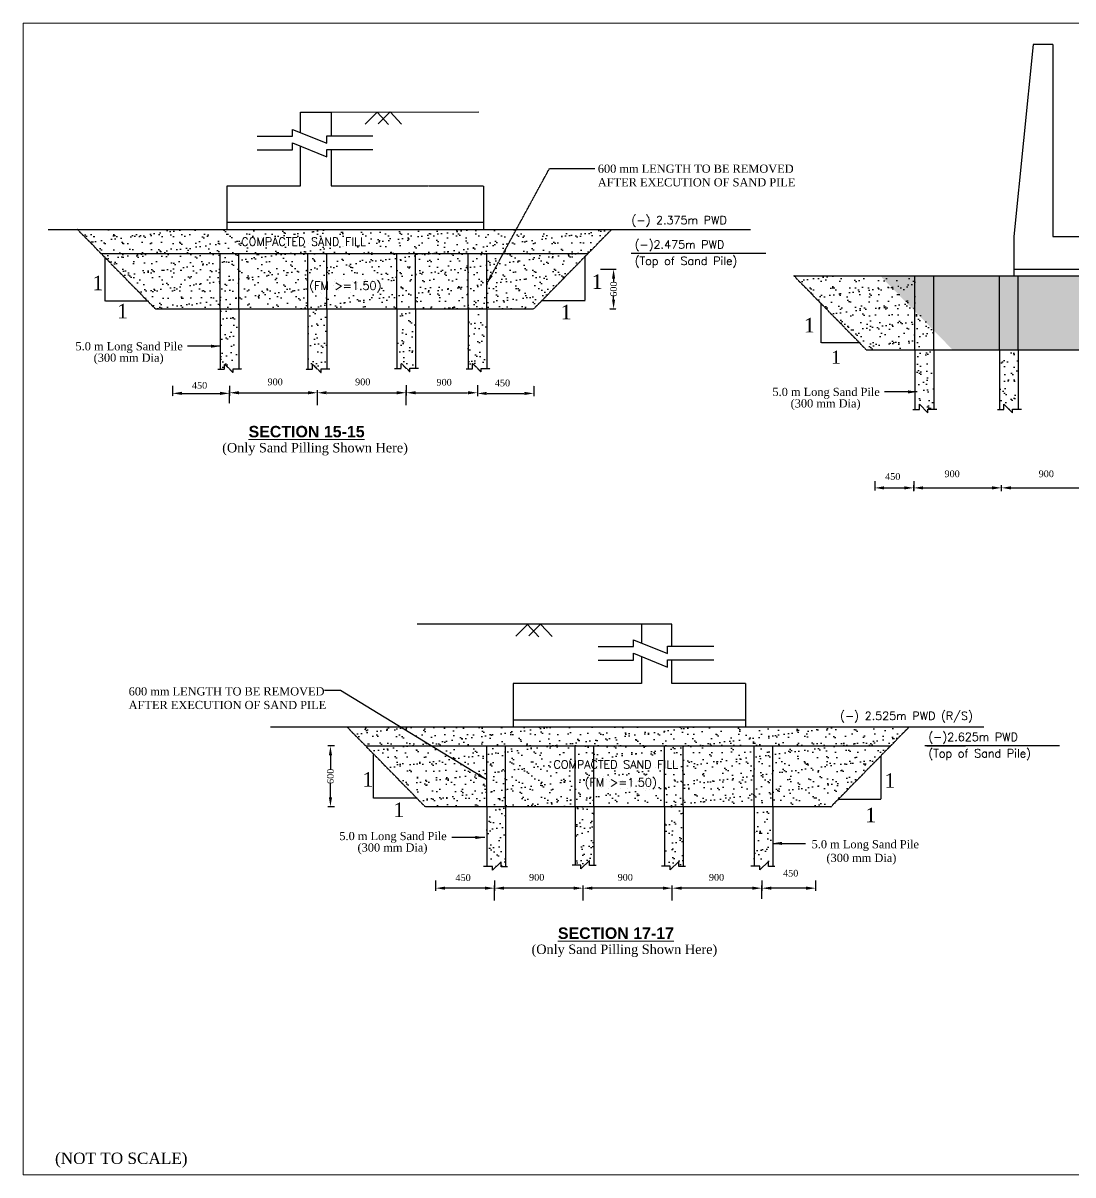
# Model space of a CAD drawing. Extents: x -545075 to 1728153, y -708141 to -305611.
# Drawn here: x 1261204 to 1300218, y -661963 to -619178 of the extents above; entities that cross this region are included whole.
import ezdxf

# ---------------------------------------------------------------- set-up
doc = ezdxf.new("R2010")
doc.units = 0
doc.header["$MEASUREMENT"] = 0
doc.linetypes.add('DASHED', pattern=[0.75, 0.5, -0.25])
doc.linetypes.add('HIDDEN', pattern=[0.375, 0.25, -0.125])
doc.layers.get('0').update_dxf_attribs({"linetype": 'CONTINUOUS'})
doc.layers.get('DEFPOINTS').update_dxf_attribs({"linetype": 'CONTINUOUS'})
doc.layers.add('LINE', color=7, linetype='CONTINUOUS')
doc.styles.add('BIG', font='ROMANT.SHX')
doc.styles.get("Standard").update_dxf_attribs({"font": 'times.ttf', "height": 250})
doc.dimstyles.new('3', dxfattribs={"dimtxt": 225, "dimasz": 350, "dimexe": 100, "dimexo": 25, "dimgap": 9, "dimtad": 0, "dimdec": 0, "dimzin": 0, "dimdsep": 46, "dimtxsty": 'Standard', "dimcen": 0, "dimclrt": 256, "dimadec": 0, "dimazin": 0, "dimtfac": 1, "dimtdec": 0, "dimtofl": 0, "dimtmove": 2, "dimatfit": 3, "dimfxl": 1, "dimtolj": 1, "dimtzin": 0, "dimarcsym": 0})
pattern_1 = [(37.5, (30762.7, 405776.93), (-17.00821, 520.24242), [0, -410.4, 0, -459, 0, -438.75]), (7.5, (30762.7, 405776.9), (477.8397, 761.97944), [0, -221.4, 0, -369.9, 0, -141.75]), (327.5, (30430.6, 405776.93), (840.8183, 1.52794), [0, -135, 0, -486, 0, -634.5]), (317.5, (30430.6, 405776.9), (811.65418, 236.9724), [0, -67.5, 0, -318.6, 0, -364.5])]
pattern_2 = [(37.5, (23205.7, -15154.07), (-17.00821, 520.24242), [0, -410.4, 0, -459, 0, -438.75]), (7.5, (23205.7, -15154.1), (477.8397, 761.97944), [0, -221.4, 0, -369.9, 0, -141.75]), (327.5, (22873.6, -15154.07), (840.8183, 1.52794), [0, -135, 0, -486, 0, -634.5]), (317.5, (22873.6, -15154.1), (811.6542, 236.9724), [0, -67.5, 0, -318.6, 0, -364.5])]

# ---------------------------------------------------------------- blocks, each defined once
blk = doc.blocks.new('*D583')
at = {"layer": 'DEFPOINTS', "color": 0, "lineweight": -2}
for p in [(1297563, -636590), (1301142, -636443), (1301142, -636590)]:
    blk.add_point(p, dxfattribs=at)
at = {"layer": 'LINE', "color": 0, "lineweight": -2}
for p, q in [((1297563, -636565), (1297563, -636343)), ((1297913, -636443), (1300792, -636443)), ((1301142, -636565), (1301142, -636343))]:
    blk.add_line(p, q, dxfattribs=at)
for points in [[(1297913, -636385), (1297913, -636501), (1297563, -636443)], [(1300792, -636385), (1300792, -636501), (1301142, -636443)]]:
    blk.add_solid(points, dxfattribs=at)
at = {"layer": 'LINE', "insert": (1299226, -635922), "char_height": 250, "attachment_point": 5}
blk.add_mtext('\\A1;900', dxfattribs=at)
blk = doc.blocks.new('*D587')
at = {"layer": 'DEFPOINTS', "color": 0, "linetype": 'HIDDEN', "lineweight": -2, "ltscale": 2}
for p in [(1266760, -632623), (1268875, -632623), (1268875, -632932)]:
    blk.add_point(p, dxfattribs=at)
at = {"layer": 'LINE', "color": 0, "linetype": 'HIDDEN', "lineweight": -2, "ltscale": 2}
for p, q in [((1266760, -632648), (1266760, -633032)), ((1268875, -632648), (1268875, -633032)), ((1267110, -632932), (1268525, -632932))]:
    blk.add_line(p, q, dxfattribs=at)
for points in [[(1267110, -632874), (1267110, -632990), (1266760, -632932)], [(1268525, -632874), (1268525, -632990), (1268875, -632932)]]:
    blk.add_solid(points, dxfattribs=at)
at = {"layer": 'LINE', "linetype": 'HIDDEN', "ltscale": 2, "insert": (1267764, -632638), "char_height": 250, "attachment_point": 5}
blk.add_mtext('\\A1;450', dxfattribs=at)
blk = doc.blocks.new('*D588')
at = {"layer": 'DEFPOINTS', "color": 0, "linetype": 'HIDDEN', "lineweight": -2, "ltscale": 2}
for p in [(1275440, -632600), (1278086, -632600), (1278086, -632910)]:
    blk.add_point(p, dxfattribs=at)
at = {"layer": 'LINE', "color": 0, "linetype": 'HIDDEN', "lineweight": -2, "ltscale": 2}
for p, q in [((1275440, -632625), (1275440, -633010)), ((1278086, -632625), (1278086, -633010)), ((1275790, -632910), (1277736, -632910))]:
    blk.add_line(p, q, dxfattribs=at)
for points in [[(1275790, -632851), (1275790, -632968), (1275440, -632910)], [(1277736, -632851), (1277736, -632968), (1278086, -632910)]]:
    blk.add_solid(points, dxfattribs=at)
at = {"layer": 'LINE', "linetype": 'HIDDEN', "ltscale": 2, "insert": (1276851, -632522), "char_height": 250, "attachment_point": 5}
blk.add_mtext('\\A1;900', dxfattribs=at)
blk = doc.blocks.new('*D589')
at = {"layer": 'DEFPOINTS', "color": 0, "linetype": 'HIDDEN', "lineweight": -2, "ltscale": 2}
for p in [(1272140, -632910), (1268875, -633330), (1272140, -633398)]:
    blk.add_point(p, dxfattribs=at)
at = {"layer": 'LINE', "color": 0, "linetype": 'HIDDEN', "lineweight": -2, "ltscale": 2}
for p, q in [((1268875, -633305), (1268875, -632810)), ((1269225, -632910), (1271790, -632910)), ((1272140, -633373), (1272140, -632810))]:
    blk.add_line(p, q, dxfattribs=at)
for points in [[(1269225, -632851), (1269225, -632968), (1268875, -632910)], [(1271790, -632851), (1271790, -632968), (1272140, -632910)]]:
    blk.add_solid(points, dxfattribs=at)
at = {"layer": 'LINE', "linetype": 'HIDDEN', "ltscale": 2, "insert": (1270572, -632508), "char_height": 250, "attachment_point": 5}
blk.add_mtext('\\A1;900', dxfattribs=at)
blk = doc.blocks.new('*D590')
at = {"layer": 'DEFPOINTS', "color": 0, "linetype": 'HIDDEN', "lineweight": -2, "ltscale": 2}
for p in [(1282638, -628320), (1283148, -628320), (1282975, -629797)]:
    blk.add_point(p, dxfattribs=at)
at = {"layer": 'LINE', "color": 0, "linetype": 'HIDDEN', "lineweight": -2, "ltscale": 2}
for p, q in [((1282663, -628320), (1283248, -628320)), ((1283148, -628670), (1283148, -628787)), ((1283148, -629447), (1283148, -629330)), ((1283000, -629797), (1283248, -629797))]:
    blk.add_line(p, q, dxfattribs=at)
for points in [[(1283089, -628670), (1283206, -628670), (1283148, -628320)], [(1283089, -629447), (1283206, -629447), (1283148, -629797)]]:
    blk.add_solid(points, dxfattribs=at)
at = {"layer": 'LINE', "linetype": 'HIDDEN', "ltscale": 2, "insert": (1283148, -629059), "char_height": 250, "attachment_point": 5, "rotation": 90}
blk.add_mtext('\\A1;600', dxfattribs=at)
blk = doc.blocks.new('*D591')
at = {"layer": 'DEFPOINTS', "color": 0, "linetype": 'HIDDEN', "lineweight": -2, "ltscale": 2}
for p in [(1275440, -632910), (1272140, -633330), (1275440, -633398)]:
    blk.add_point(p, dxfattribs=at)
at = {"layer": 'LINE', "color": 0, "linetype": 'HIDDEN', "lineweight": -2, "ltscale": 2}
for p, q in [((1272140, -633305), (1272140, -632810)), ((1272490, -632910), (1275090, -632910)), ((1275440, -633373), (1275440, -632810))]:
    blk.add_line(p, q, dxfattribs=at)
for points in [[(1272490, -632851), (1272490, -632968), (1272140, -632910)], [(1275090, -632851), (1275090, -632968), (1275440, -632910)]]:
    blk.add_solid(points, dxfattribs=at)
at = {"layer": 'LINE', "linetype": 'HIDDEN', "ltscale": 2, "insert": (1273827, -632508), "char_height": 250, "attachment_point": 5}
blk.add_mtext('\\A1;900', dxfattribs=at)
blk = doc.blocks.new('*D592')
at = {"layer": 'DEFPOINTS', "color": 0, "lineweight": -2}
for p in [(1285330, -651311), (1285330, -651799), (1288656, -651731)]:
    blk.add_point(p, dxfattribs=at)
at = {"layer": 'LINE', "color": 0, "lineweight": -2}
for p, q in [((1285330, -651774), (1285330, -651211)), ((1288306, -651311), (1285680, -651311)), ((1288656, -651706), (1288656, -651211))]:
    blk.add_line(p, q, dxfattribs=at)
for points in [[(1285680, -651253), (1285680, -651369), (1285330, -651311)], [(1288306, -651253), (1288306, -651369), (1288656, -651311)]]:
    blk.add_solid(points, dxfattribs=at)
at = {"layer": 'LINE', "insert": (1286973, -650909), "char_height": 250, "attachment_point": 5}
blk.add_mtext('\\A1;900', dxfattribs=at)
blk = doc.blocks.new('*D593')
at = {"layer": 'DEFPOINTS', "color": 0, "lineweight": -2}
for p in [(1272627, -646028), (1272800, -646028), (1272800, -648286)]:
    blk.add_point(p, dxfattribs=at)
at = {"layer": 'LINE', "color": 0, "lineweight": -2}
for p, q in [((1272775, -646028), (1272527, -646028)), ((1272627, -646378), (1272627, -646886)), ((1272627, -647936), (1272627, -647428)), ((1272775, -648286), (1272527, -648286))]:
    blk.add_line(p, q, dxfattribs=at)
for points in [[(1272569, -646378), (1272686, -646378), (1272627, -646028)], [(1272569, -647936), (1272686, -647936), (1272627, -648286)]]:
    blk.add_solid(points, dxfattribs=at)
at = {"layer": 'LINE', "insert": (1272627, -647157), "char_height": 250, "attachment_point": 5, "rotation": 90}
blk.add_mtext('\\A1;600', dxfattribs=at)
blk = doc.blocks.new('*D594')
at = {"layer": 'DEFPOINTS', "color": 0, "lineweight": -2}
for p in [(1278722, -651311), (1278722, -651799), (1282012, -651731)]:
    blk.add_point(p, dxfattribs=at)
at = {"layer": 'LINE', "color": 0, "lineweight": -2}
for p, q in [((1278722, -651774), (1278722, -651211)), ((1281662, -651311), (1279072, -651311)), ((1282012, -651706), (1282012, -651211))]:
    blk.add_line(p, q, dxfattribs=at)
for points in [[(1279072, -651253), (1279072, -651369), (1278722, -651311)], [(1281662, -651253), (1281662, -651369), (1282012, -651311)]]:
    blk.add_solid(points, dxfattribs=at)
at = {"layer": 'LINE', "insert": (1280291, -650909), "char_height": 250, "attachment_point": 5}
blk.add_mtext('\\A1;900', dxfattribs=at)
blk = doc.blocks.new('*D647')
at = {"layer": 'DEFPOINTS', "color": 0, "lineweight": -2}
for p in [(1276532, -651001), (1278722, -651001), (1276532, -651311)]:
    blk.add_point(p, dxfattribs=at)
at = {"layer": 'LINE', "color": 0, "lineweight": -2}
for p, q in [((1276532, -651026), (1276532, -651411)), ((1278722, -651026), (1278722, -651411)), ((1278372, -651311), (1276882, -651311))]:
    blk.add_line(p, q, dxfattribs=at)
for points in [[(1276882, -651253), (1276882, -651369), (1276532, -651311)], [(1278372, -651253), (1278372, -651369), (1278722, -651311)]]:
    blk.add_solid(points, dxfattribs=at)
at = {"layer": 'LINE', "insert": (1277556, -650923), "char_height": 250, "attachment_point": 5}
blk.add_mtext('\\A1;450', dxfattribs=at)
blk = doc.blocks.new('*D648')
at = {"layer": 'DEFPOINTS', "color": 0, "lineweight": -2}
for p in [(1288656, -651001), (1290653, -651001), (1288656, -651311)]:
    blk.add_point(p, dxfattribs=at)
at = {"layer": 'LINE', "color": 0, "lineweight": -2}
for p, q in [((1288656, -651026), (1288656, -651411)), ((1290653, -651026), (1290653, -651411)), ((1290303, -651311), (1289006, -651311))]:
    blk.add_line(p, q, dxfattribs=at)
for points in [[(1289006, -651253), (1289006, -651369), (1288656, -651311)], [(1290303, -651253), (1290303, -651369), (1290653, -651311)]]:
    blk.add_solid(points, dxfattribs=at)
at = {"layer": 'LINE', "insert": (1289728, -650757), "char_height": 250, "attachment_point": 5}
blk.add_mtext('\\A1;450', dxfattribs=at)
blk = doc.blocks.new('*D649')
at = {"layer": 'DEFPOINTS', "color": 0, "linetype": 'HIDDEN', "lineweight": -2, "ltscale": 2}
for p in [(1278086, -632625), (1280180, -632625), (1280180, -632935)]:
    blk.add_point(p, dxfattribs=at)
at = {"layer": 'LINE', "color": 0, "linetype": 'HIDDEN', "lineweight": -2, "ltscale": 2}
for p, q in [((1278086, -632650), (1278086, -633035)), ((1280180, -632650), (1280180, -633035)), ((1278436, -632935), (1279830, -632935))]:
    blk.add_line(p, q, dxfattribs=at)
for points in [[(1278436, -632876), (1278436, -632993), (1278086, -632935)], [(1279830, -632876), (1279830, -632993), (1280180, -632935)]]:
    blk.add_solid(points, dxfattribs=at)
at = {"layer": 'LINE', "linetype": 'HIDDEN', "ltscale": 2, "insert": (1279020, -632547), "char_height": 250, "attachment_point": 5}
blk.add_mtext('\\A1;450', dxfattribs=at)
blk = doc.blocks.new('*D651')
at = {"layer": 'DEFPOINTS', "color": 0, "lineweight": -2}
for p in [(1282012, -651311), (1282012, -651799), (1285330, -651731)]:
    blk.add_point(p, dxfattribs=at)
at = {"layer": 'LINE', "color": 0, "lineweight": -2}
for p, q in [((1282012, -651774), (1282012, -651211)), ((1284980, -651311), (1282362, -651311)), ((1285330, -651706), (1285330, -651211))]:
    blk.add_line(p, q, dxfattribs=at)
for points in [[(1282362, -651253), (1282362, -651369), (1282012, -651311)], [(1284980, -651253), (1284980, -651369), (1285330, -651311)]]:
    blk.add_solid(points, dxfattribs=at)
at = {"layer": 'LINE', "insert": (1283581, -650909), "char_height": 250, "attachment_point": 5}
blk.add_mtext('\\A1;900', dxfattribs=at)
blk = doc.blocks.new('*D580')
at = {"layer": 'DEFPOINTS', "color": 0, "lineweight": -2}
for p in [(1294300, -636590), (1297563, -636443), (1297563, -636590)]:
    blk.add_point(p, dxfattribs=at)
at = {"layer": 'LINE', "color": 0, "lineweight": -2}
for p, q in [((1294300, -636565), (1294300, -636343)), ((1294650, -636443), (1297213, -636443)), ((1297563, -636565), (1297563, -636343))]:
    blk.add_line(p, q, dxfattribs=at)
for points in [[(1294650, -636385), (1294650, -636501), (1294300, -636443)], [(1297213, -636385), (1297213, -636501), (1297563, -636443)]]:
    blk.add_solid(points, dxfattribs=at)
at = {"layer": 'LINE', "insert": (1295727, -635922), "char_height": 250, "attachment_point": 5}
blk.add_mtext('\\A1;900', dxfattribs=at)
blk = doc.blocks.new('*D581')
at = {"layer": 'DEFPOINTS', "color": 0, "lineweight": -2}
for p in [(1292850, -636164), (1294300, -636164), (1294300, -636443)]:
    blk.add_point(p, dxfattribs=at)
at = {"layer": 'LINE', "color": 0, "lineweight": -2}
for p, q in [((1292850, -636189), (1292850, -636543)), ((1294300, -636189), (1294300, -636543)), ((1293200, -636443), (1293950, -636443))]:
    blk.add_line(p, q, dxfattribs=at)
for points in [[(1293200, -636385), (1293200, -636501), (1292850, -636443)], [(1293950, -636385), (1293950, -636501), (1294300, -636443)]]:
    blk.add_solid(points, dxfattribs=at)
at = {"layer": 'LINE', "insert": (1293521, -636021), "char_height": 250, "attachment_point": 5}
blk.add_mtext('\\A1;450', dxfattribs=at)

msp = doc.modelspace()

# ---------------------------------------------------------------- hatches: boundary and pattern name
at = {"layer": 'LINE', "linetype": 'HIDDEN', "ltscale": 2}
h = msp.add_hatch(dxfattribs=at)
h.set_pattern_fill('AR-SAND', color=256, scale=270, style=0)
h.set_pattern_definition(pattern_1)
h.paths.add_polyline_path([(1277746.689, -627735.833), (1276398.362, -627735.833), (1264100.891, -627735.833), (1266120.754, -629797.064), (1276294.829, -629797.064), (1277746.689, -629797.064)])
h.paths.add_polyline_path([(1282199.552, -627735.833), (1283073.586, -626843.897), (1276280.829, -626843.897), (1263226.856, -626843.897), (1264100.891, -627735.833), (1276398.362, -627735.833)])
h.paths.add_polyline_path([(1271862.409, -629301.371), (1275116.874, -629301.371), (1275116.874, -628607.085), (1271862.409, -628607.085)], flags=24)
h.paths.add_polyline_path([(1269376.376, -627526.076), (1275125.929, -627526.076), (1275125.929, -627070.451), (1269376.376, -627070.451)], flags=24)
h = msp.add_hatch(dxfattribs=at)
h.set_pattern_fill('AR-SAND', color=256, scale=270, style=0)
h.set_pattern_definition(pattern_1)
h.paths.add_polyline_path([(1264100.891, -627735.833), (1266120.754, -629797.064), (1276294.829, -629797.064), (1277746.689, -629797.064), (1277746.689, -627735.833), (1276398.362, -627735.833)])
h.paths.add_polyline_path([(1271862.409, -629301.371), (1275116.874, -629301.371), (1275116.874, -628607.085), (1271862.409, -628607.085)], flags=24)
h = msp.add_hatch(dxfattribs=at)
h.set_pattern_fill('AR-SAND', color=256, scale=270, style=0)
h.set_pattern_definition(pattern_1)
h.paths.add_polyline_path([(1278442.054, -627735.833), (1278442.054, -629797.064), (1280179.689, -629797.064), (1282199.552, -627735.833)])
h.paths.add_polyline_path([(1278442.054, -627735.833), (1277746.689, -627735.833), (1277746.689, -629797.064), (1278442.054, -629797.064)])
h.paths.add_polyline_path([(1278442.054, -629797.064), (1277746.689, -629797.064), (1277746.689, -632016.331), (1277910.442, -632016.331), (1277910.442, -631825.686), (1278231.018, -632138.342), (1278231.018, -632002.909), (1278442.054, -632002.909)])
h.paths.add_polyline_path([(1275092.505, -632007.831), (1275256.258, -632007.831), (1275256.258, -631817.186), (1275576.834, -632129.842), (1275576.834, -631994.409), (1275787.87, -631994.409), (1275787.87, -629820.064), (1275787.87, -629797.064), (1275092.505, -629797.064), (1275092.505, -629820.064)])
h.paths.add_polyline_path([(1272487.747, -629820.064), (1272487.747, -629797.064), (1271792.383, -629797.064), (1271792.383, -629820.064), (1271792.383, -632039.331), (1271956.135, -632039.331), (1271956.135, -631848.686), (1272276.712, -632161.342), (1272276.712, -632025.909), (1272487.747, -632025.909)])
h.paths.add_polyline_path([(1268527.167, -632039.331), (1268690.92, -632039.331), (1268690.92, -631848.686), (1269011.496, -632161.342), (1269011.496, -632025.909), (1269222.532, -632025.909), (1269222.532, -629820.064), (1269222.532, -629797.064), (1268527.167, -629797.064), (1268527.167, -629820.064)])
h = msp.add_hatch(dxfattribs=at)
h.set_pattern_fill('AR-SAND', color=256, scale=270, style=0)
h.set_pattern_definition(pattern_1)
h.paths.add_polyline_path([(1294346.167, -628563.421), (1289844.232, -628563.421), (1292536.933, -631311.271), (1294346.167, -631311.271)])
h = msp.add_hatch(dxfattribs=at)
h.set_pattern_fill('AR-SAND', color=256, scale=270, style=0)
h.set_pattern_definition([(37.5, (1319008.36, -320799.5), (-17.0082, 520.2424), [0, -410.4, 0, -459, 0, -438.75]), (7.5, (1319008.36, -320799.5), (477.8397, 761.9794), [0, -221.4, 0, -369.9, 0, -141.75]), (327.5, (1318676.26, -320799.5), (840.8183, 1.52794), [0, -135, 0, -486, 0, -634.5]), (317.5, (1318676.26, -320799.5), (811.6542, 236.9724), [0, -67.5, 0, -318.6, 0, -364.5])])
h.paths.add_polyline_path([(1307264.361, -631311.271), (1307264.361, -630545.503), (1306991.361, -630545.503), (1307505.361, -629278.503), (1307250.361, -629278.503), (1307250.361, -628563.421), (1305635.477, -628563.421), (1293051.232, -628563.421), (1295743.933, -631311.271)])
h.paths.add_polyline_path([(1307753.361, -628563.421), (1307753.361, -629278.503), (1308008.361, -629278.503), (1307494.361, -630545.503), (1307767.361, -630545.503), (1307767.361, -631311.271), (1308417.596, -631311.271), (1314843.765, -631311.271), (1317536.467, -628563.421)])
h.paths.add_polyline_path([(1308952.928, -633530.538), (1309116.68, -633530.538), (1309116.68, -633339.894), (1309437.256, -633652.549), (1309437.256, -633517.117), (1309648.292, -633517.117), (1309648.292, -631311.271), (1308952.928, -631311.271)])
h.paths.add_polyline_path([(1304560.761, -633530.538), (1304724.513, -633530.538), (1304724.513, -633339.894), (1305045.09, -633652.549), (1305045.09, -633517.117), (1305256.125, -633517.117), (1305256.125, -631311.271), (1304560.761, -631311.271)])
h.paths.add_polyline_path([(1301493.297, -631311.271), (1300797.932, -631311.271), (1300797.932, -633530.538), (1300961.685, -633530.538), (1300961.685, -633339.894), (1301282.261, -633652.549), (1301282.261, -633517.117), (1301493.297, -633517.117)])
h.paths.add_polyline_path([(1301581.244, -630369.796), (1305443.209, -630369.796), (1305443.209, -629675.51), (1301581.244, -629675.51)], flags=24)
h.paths.add_polyline_path([(1301085.923, -629752.799), (1306835.477, -629752.799), (1306835.477, -629297.174), (1301085.923, -629297.174)], flags=24)
h = msp.add_hatch(dxfattribs=at)
h.set_pattern_fill('AR-SAND', color=256, scale=270, style=0)
h.set_pattern_definition(pattern_2)
h.paths.add_polyline_path([(1295041.532, -630396.066), (1294346.167, -629697.066), (1294346.167, -631311.271), (1295041.532, -631311.271)])
h = msp.add_hatch(dxfattribs=at)
h.set_pattern_fill('AR-SAND', color=256, scale=270, style=0)
h.set_pattern_definition(pattern_2)
h.paths.add_polyline_path([(1295041.532, -631311.271), (1294346.167, -631311.271), (1294346.167, -633530.538), (1294509.92, -633530.538), (1294509.92, -633339.894), (1294830.496, -633652.549), (1294830.496, -633517.117), (1295041.532, -633517.117)])
h = msp.add_hatch(dxfattribs=at)
h.set_pattern_fill('AR-SAND', color=256, scale=270, style=0)
h.set_pattern_definition([(37.5, (183831.7, 191887.93), (-17.00821, 520.24242), [0, -410.4, 0, -459, 0, -438.75]), (7.5, (183831.7, 191887.9), (477.8397, 761.97944), [0, -221.4, 0, -369.9, 0, -141.75]), (327.5, (183499.6, 191887.93), (840.8183, 1.52794), [0, -135, 0, -486, 0, -634.5]), (317.5, (183499.6, 191887.9), (811.6542, 236.9724), [0, -67.5, 0, -318.6, 0, -364.5])])
h.paths.add_polyline_path([(1297490.167, -633530.538), (1297653.92, -633530.538), (1297653.92, -633339.894), (1297974.496, -633652.549), (1297974.496, -633517.117), (1298185.532, -633517.117), (1298185.532, -631311.271), (1297490.167, -631311.271)])
h = msp.add_hatch(dxfattribs=at)
h.set_pattern_fill('AR-SAND', color=256, scale=270, style=0)
h.set_pattern_definition(pattern_1)
h.paths.add_polyline_path([(1273252.792, -645333.02), (1273933.447, -646027.616), (1283275.992, -646027.616), (1293438.931, -646027.616), (1294119.586, -645333.02), (1283078.401, -645333.02)])
h = msp.add_hatch(dxfattribs=at)
h.set_pattern_fill('AR-SAND', color=256, scale=270, style=0)
h.set_pattern_definition(pattern_1)
h.paths.add_polyline_path([(1273933.447, -646027.616), (1276146.689, -648286.187), (1278432.941, -648286.187), (1278432.941, -646027.616)])
h.paths.add_polyline_path([(1279128.306, -648286.187), (1281723.222, -648286.187), (1281723.222, -646027.616), (1279128.306, -646027.616)])
h.paths.add_polyline_path([(1283092.401, -648286.187), (1285040.918, -648286.187), (1285040.918, -646027.616), (1283275.992, -646027.616), (1282418.587, -646027.616), (1282418.587, -648286.187)])
h.paths.add_polyline_path([(1288366.988, -648286.187), (1288366.988, -646027.616), (1285736.283, -646027.616), (1285736.283, -648286.187)])
h.paths.add_polyline_path([(1285736.283, -646027.616), (1285040.918, -646027.616), (1285040.918, -648286.187), (1285736.283, -648286.187)])
h.paths.add_polyline_path([(1289062.353, -646027.616), (1288366.988, -646027.616), (1288366.988, -648286.187), (1289062.353, -648286.187)])
h.paths.add_polyline_path([(1291225.689, -648286.187), (1293438.931, -646027.616), (1289062.353, -646027.616), (1289062.353, -648286.187)])
h.paths.add_polyline_path([(1281268.23, -646944.442), (1287017.784, -646944.442), (1287017.784, -646488.817), (1281268.23, -646488.817)], flags=9)
h.paths.add_polyline_path([(1282095.145, -647749.804), (1285349.609, -647749.804), (1285349.609, -647055.519), (1282095.145, -647055.519)], flags=9)
h = msp.add_hatch(dxfattribs=at)
h.set_pattern_fill('AR-SAND', color=256, scale=270, style=0)
h.set_pattern_definition(pattern_1)
h.paths.add_polyline_path([(1279128.306, -646027.616), (1278432.941, -646027.616), (1278432.941, -648286.187), (1279128.306, -648286.187)])
h.paths.add_polyline_path([(1281723.222, -648286.187), (1282418.587, -648286.187), (1282418.587, -646027.616), (1281723.222, -646027.616)])
h.paths.add_polyline_path([(1282095.145, -647749.804), (1285349.609, -647749.804), (1285349.609, -647055.519), (1282095.145, -647055.519)], flags=9)
h.paths.add_polyline_path([(1281268.23, -646944.442), (1287017.784, -646944.442), (1287017.784, -646488.817), (1281268.23, -646488.817)], flags=9)
at = {"layer": 'LINE'}
h = msp.add_hatch(dxfattribs=at)
h.set_pattern_fill('AR-SAND', color=256, scale=270, style=0)
h.set_pattern_definition([(37.5, (1313428.57, -326456), (-17.0082, 520.2424), [0, -410.4, 0, -459, 0, -438.75]), (7.5, (1313428.6, -326456), (477.8397, 761.9794), [0, -221.4, 0, -369.9, 0, -141.75]), (327.5, (1313096.47, -326456), (840.8183, 1.52794), [0, -135, 0, -486, 0, -634.5]), (317.5, (1313096.5, -326456), (811.6542, 236.9724), [0, -67.5, 0, -318.6, 0, -364.5])])
h.paths.add_polyline_path([(1279128.306, -648286.187), (1278432.941, -648286.187), (1278432.941, -650510.347), (1278643.977, -650510.347), (1278643.977, -650645.779), (1278964.553, -650333.124), (1278964.553, -650523.769), (1279128.306, -650523.769)])
h.paths.add_polyline_path([(1285736.283, -648286.187), (1285040.918, -648286.187), (1285040.918, -650497.162), (1285251.954, -650497.162), (1285251.954, -650632.594), (1285572.531, -650319.939), (1285572.531, -650510.583), (1285736.283, -650510.583)])
h.paths.add_polyline_path([(1289062.353, -648286.187), (1288366.988, -648286.187), (1288366.988, -650492.032), (1288578.024, -650492.032), (1288578.024, -650627.465), (1288898.6, -650314.809), (1288898.6, -650505.454), (1289062.353, -650505.454)])
h = msp.add_hatch(dxfattribs=at)
h.set_pattern_fill('AR-SAND', color=256, scale=262.5, style=0)
h.set_pattern_definition([(142.5, (1773456.16, -158463.17), (16.53576, 505.79124), [0, -399, 0, -446.25, 0, -426.5625]), (172.5, (1773456.16, -158463.17), (-464.5664, 740.81334), [0, -215.25, 0, -359.625, 0, -137.8125]), (212.5, (1773779.03, -158463.17), (-817.46224, 1.4855), [0, -131.25, 0, -472.5, 0, -616.875]), (222.5, (1773779, -158463.2), (-789.1082, 230.38984), [0, -65.625, 0, -309.75, 0, -354.375])])
h.paths.add_polyline_path([(1282418.587, -648286.187), (1281723.222, -648286.187), (1281723.222, -650460.532), (1282073.122, -650460.532), (1282418.587, -650123.603)])

# ---------------------------------------------------------------- linework, layer by layer
at = {"color": 7, "linetype": 'ByBlock', "lineweight": 20}
msp.add_lwpolyline([(1261203.808, -661963.342), (1261203.808, -619177.527), (1321709, -619177.527), (1321709, -661963.342), (1261203.808, -661963.342)], close=True, dxfattribs=at)
at = {"layer": 'LINE'}
for p, q in [((1298743.096, -619976.26), (1298014.096, -627105.421)), ((1299472.096, -619976.26), (1298743.096, -619976.26)), ((1299472.096, -619976.26), (1299472.096, -627105.421)), ((1271515.285, -623248.794), (1271515.285, -622492.999)), ((1271515.285, -622492.999), (1272650.459, -622492.999)), ((1272650.459, -622492.999), (1278134.492, -622476.672)), ((1272650.459, -622492.999), (1272650.459, -623369.961)), ((1271515.285, -625223.897), (1271515.285, -623751.794)), ((1272650.459, -623872.961), (1272650.459, -625223.897)), ((1262134.31, -626843.897), (1276280.829, -626843.897)), ((1276280.829, -626843.897), (1288231.689, -626843.897)), ((1298014.096, -627105.421), (1298014.096, -628563.421)), ((1299472.096, -627105.421), (1307250.361, -627105.421)), ((1288805.283, -627735.833), (1283795.351, -627735.833)), ((1298014.096, -628323.129), (1307250.361, -628323.129)), ((1289844.232, -628563.421), (1307250.361, -628563.421)), ((1290861.261, -631055.304), (1290861.261, -629597.304)), ((1284182.034, -641509.908), (1275850.783, -641509.908)), ((1284182.034, -641509.908), (1284182.034, -642201.311)), ((1285317.208, -641509.908), (1284182.034, -641509.908)), ((1285317.208, -642322.478), (1285317.208, -641509.908)), ((1284182.034, -642704.311), (1284182.034, -643713.02)), ((1285317.208, -643713.02), (1285317.208, -642825.478)), ((1283078.401, -643713.02), (1279414.819, -643713.02)), ((1279414.819, -643713.02), (1279414.819, -645333.02)), ((1284182.034, -643713.02), (1283078.401, -643713.02)), ((1288052.68, -643713.02), (1285317.208, -643713.02)), ((1288052.68, -643713.02), (1288052.68, -645333.02)), ((1283078.401, -645333.02), (1270396.807, -645333.02)), ((1296910.637, -645333.02), (1283078.401, -645333.02)), ((1299718.013, -646027.616), (1294708.081, -646027.616)), ((1278432.941, -648286.187), (1278432.941, -650510.347)), ((1279128.306, -648286.187), (1279128.306, -650523.769)), ((1281723.222, -648286.187), (1281723.222, -650460.532)), ((1282418.587, -648286.187), (1282418.587, -650473.954)), ((1285040.918, -648286.187), (1285040.918, -650497.162)), ((1285736.283, -648286.187), (1285736.283, -650510.583)), ((1288366.988, -648286.187), (1288366.988, -650492.032)), ((1289062.353, -648286.187), (1289062.353, -650505.454))]:
    msp.add_line(p, q, dxfattribs=at)
at = {"layer": 'LINE', "linetype": 'HIDDEN', "ltscale": 2}
for p, q in [((1268779.813, -625223.897), (1271515.285, -625223.897)), ((1268779.813, -625223.897), (1268779.813, -626843.897)), ((1272650.459, -625223.897), (1276280.829, -625223.897)), ((1276280.829, -625223.897), (1278310.689, -625223.897)), ((1278310.689, -625223.897), (1278310.689, -626843.897)), ((1268779.813, -626577.016), (1276280.829, -626577.016)), ((1276280.829, -626577.016), (1278310.689, -626577.016)), ((1266120.754, -629797.064), (1263226.856, -626843.897)), ((1280179.689, -629797.064), (1283073.586, -626843.897)), ((1264100.891, -627735.833), (1276398.362, -627735.833)), ((1264258.895, -629512.655), (1264258.895, -627892.655)), ((1268527.167, -629820.064), (1268527.167, -627758.833)), ((1269222.532, -629820.064), (1269222.532, -627758.833)), ((1271792.383, -629820.064), (1271792.383, -627758.833)), ((1272487.747, -629820.064), (1272487.747, -627758.833)), ((1275092.505, -629820.064), (1275092.505, -627758.833)), ((1275787.87, -629820.064), (1275787.87, -627758.833)), ((1276398.362, -627735.833), (1282199.552, -627735.833)), ((1277746.689, -629797.064), (1277746.689, -627735.833)), ((1278442.054, -629797.064), (1278442.054, -627735.833)), ((1282096.083, -629485.13), (1282096.083, -627865.13)), ((1292536.933, -631311.271), (1289844.232, -628563.421)), ((1294346.167, -631311.271), (1294346.167, -628563.421)), ((1295041.532, -631311.271), (1295041.532, -628563.421)), ((1297490.167, -631311.271), (1297490.167, -628563.421)), ((1298185.532, -631311.271), (1298185.532, -628563.421)), ((1265878.895, -629512.655), (1264258.895, -629512.655)), ((1266120.754, -629797.064), (1276294.829, -629797.064)), ((1276294.829, -629797.064), (1280179.689, -629797.064)), ((1277746.689, -629797.064), (1277746.689, -632016.331)), ((1278442.054, -629797.064), (1278442.054, -632002.909)), ((1280476.083, -629485.13), (1282096.083, -629485.13)), ((1268527.167, -629820.064), (1268527.167, -632039.331)), ((1269222.532, -629820.064), (1269222.532, -632025.909)), ((1271792.383, -629820.064), (1271792.383, -632039.331)), ((1272487.747, -629820.064), (1272487.747, -632025.909)), ((1275092.505, -629820.064), (1275092.505, -632007.831)), ((1275787.87, -629820.064), (1275787.87, -631994.409)), ((1292319.261, -631055.304), (1290861.261, -631055.304)), ((1292536.933, -631311.271), (1307264.361, -631311.271)), ((1294346.167, -631311.271), (1294346.167, -633530.538)), ((1295041.532, -631311.271), (1295041.532, -633517.117)), ((1297490.167, -631311.271), (1297490.167, -633530.538)), ((1298185.532, -631311.271), (1298185.532, -633517.117)), ((1283078.401, -645066.14), (1279414.819, -645066.14)), ((1288052.68, -645066.14), (1283078.401, -645066.14)), ((1276146.689, -648286.187), (1273252.792, -645333.02)), ((1291225.689, -648286.187), (1294119.586, -645333.02)), ((1273933.447, -646027.616), (1283275.992, -646027.616)), ((1278432.941, -648286.187), (1278432.941, -646027.616)), ((1279128.306, -648286.187), (1279128.306, -646027.616)), ((1281723.222, -648286.187), (1281723.222, -646027.616)), ((1282418.587, -648286.187), (1282418.587, -646027.616)), ((1283275.992, -646027.616), (1293438.931, -646027.616)), ((1285040.918, -648286.187), (1285040.918, -646027.616)), ((1285736.283, -648286.187), (1285736.283, -646027.616)), ((1288366.988, -648286.187), (1288366.988, -646027.616)), ((1289062.353, -648286.187), (1289062.353, -646027.616)), ((1274230.295, -647974.253), (1274230.295, -646354.253)), ((1293087.547, -648001.778), (1293087.547, -646381.778)), ((1275850.295, -647974.253), (1274230.295, -647974.253)), ((1291467.547, -648001.778), (1293087.547, -648001.778)), ((1283092.401, -648286.187), (1276146.689, -648286.187)), ((1291225.689, -648286.187), (1283092.401, -648286.187))]:
    msp.add_line(p, q, dxfattribs=at)
at = {"layer": 'LINE', "linetype": 'DASHED'}
msp.add_line((1294771.025, -646027.616), (1296229.981, -646027.616), dxfattribs=at)
at = {"layer": 'LINE'}
for points in [[(1273916.291, -622930.003), (1274357.333, -622492.999), (1274782.041, -622946.323)], [(1274402.349, -622917.771), (1274843.391, -622480.767), (1275268.099, -622934.091)], [(1269906.399, -623383.961), (1271219.899, -623383.961), (1271219.899, -623128.961), (1272486.899, -623642.961), (1272486.899, -623369.961), (1274206.899, -623369.961)], [(1269906.399, -623886.961), (1271219.899, -623886.961), (1271219.899, -623631.961), (1272486.899, -624145.961), (1272486.899, -623872.961), (1274206.899, -623872.961)], [(1294265.676, -633530.538), (1294509.92, -633530.538), (1294509.92, -633339.894), (1294830.496, -633652.549), (1294830.496, -633517.117), (1295157.592, -633517.117)], [(1297409.676, -633530.538), (1297653.92, -633530.538), (1297653.92, -633339.894), (1297974.496, -633652.549), (1297974.496, -633517.117), (1298301.592, -633517.117)], [(1279509.406, -641953.457), (1279950.449, -641516.453), (1280375.156, -641969.777)], [(1279995.464, -641941.225), (1280436.507, -641504.221), (1280861.214, -641957.545)], [(1282573.148, -642336.478), (1283886.648, -642336.478), (1283886.648, -642081.478), (1285153.648, -642595.478), (1285153.648, -642322.478), (1286873.648, -642322.478)], [(1282573.148, -642839.478), (1283886.648, -642839.478), (1283886.648, -642584.478), (1285153.648, -643098.478), (1285153.648, -642825.478), (1286873.648, -642825.478)], [(1279208.797, -650523.769), (1278964.553, -650523.769), (1278964.553, -650333.124), (1278643.977, -650645.779), (1278643.977, -650510.347), (1278316.881, -650510.347)], [(1282499.078, -650473.954), (1282254.835, -650473.954), (1282254.835, -650283.309), (1281934.258, -650595.965), (1281934.258, -650460.532), (1281607.162, -650460.532)], [(1285816.774, -650510.583), (1285572.531, -650510.583), (1285572.531, -650319.939), (1285251.954, -650632.594), (1285251.954, -650497.162), (1284924.858, -650497.162)], [(1289142.844, -650505.454), (1288898.6, -650505.454), (1288898.6, -650314.809), (1288578.024, -650627.465), (1288578.024, -650492.032), (1288250.927, -650492.032)]]:
    msp.add_lwpolyline(points, dxfattribs=at)
at = {"layer": 'LINE', "linetype": 'HIDDEN', "ltscale": 2}
for points in [[(1268446.676, -632039.331), (1268690.92, -632039.331), (1268690.92, -631848.686), (1269011.496, -632161.342), (1269011.496, -632025.909), (1269338.593, -632025.909)], [(1271711.891, -632039.331), (1271956.135, -632039.331), (1271956.135, -631848.686), (1272276.712, -632161.342), (1272276.712, -632025.909), (1272603.808, -632025.909)], [(1275012.014, -632007.831), (1275256.258, -632007.831), (1275256.258, -631817.186), (1275576.834, -632129.842), (1275576.834, -631994.409), (1275903.93, -631994.409)], [(1277666.198, -632016.331), (1277910.442, -632016.331), (1277910.442, -631825.686), (1278231.018, -632138.342), (1278231.018, -632002.909), (1278558.114, -632002.909)]]:
    msp.add_lwpolyline(points, dxfattribs=at)

# ---------------------------------------------------------------- texts
at = {"color": 0, "linetype": 'Continuous', "lineweight": -2}
msp.add_text('(NOT TO SCALE)', height=422.20347, dxfattribs=at).set_placement((1262392.398, -661554.366))
at = {"layer": 'LINE', "style": 'BIG'}
for s, p in [('(-) 2.375m PWD ', (1283813.64, -626650.218)), ('(-)2.475m PWD', (1283930.632, -627554.797)), ('(Top of Sand Pile)', (1283930.632, -628163.567)), ('(-) 2.525m PWD (R/S)', (1291565.597, -645061.588)), ('(-)2.625m PWD', (1294843.362, -645846.58)), ('(Top of Sand Pile)', (1294843.362, -646455.35))]:
    msp.add_text(s, height=303.75, dxfattribs=at).set_placement(p)
at = {"layer": 'LINE', "linetype": 'HIDDEN', "ltscale": 2, "style": 'BIG'}
for s, p in [(' COMPACTED SAND FILL', (1269105.17, -627450.139)), (' (FM >=1.50)', (1271630.981, -629084.407)), ('     COMPACTED SAND FILL', (1279782.025, -646868.505)), (' (FM >=1.50)', (1281863.716, -647532.84))]:
    msp.add_text(s, height=303.75, dxfattribs=at).set_placement(p)
at = {"layer": 'LINE', "linetype": 'HIDDEN', "ltscale": 2}
for p in [(1282331.617, -629051.529), (1263779.186, -629100.776), (1264697.184, -630146.902), (1281179.79, -630181.301), (1290216.668, -630671.305), (1273814.761, -647540.652), (1293211.515, -647582.583), (1274966.588, -648670.424), (1292498.55, -648862.834)]:
    msp.add_text('1', height=540, dxfattribs=at).set_placement(p)
at = {"layer": 'LINE'}
msp.add_text('1', height=486, dxfattribs=at).set_placement((1291229.359, -631830.254))
at = {"layer": 'LINE', "char_height": 303.75, "style": 'BIG'}
for s, insert, width, attachment_point in [('{\\fTimes New Roman|b0|i0|c0|p18;600 mm LENGTH TO BE REMOVED AFTER EXECUTION OF SAND PILE}', (1282562.008, -625249.722), 7516.51386, 7), ('{\\fTimes New Roman|b0|i0|c0|p18;5.0 m Long Sand Pile}', (1291044.801, -633130.622), 33140.23576, 8), ('{\\fTimes New Roman|b0|i0|c0|p18;(300 mm Dia)}', (1291025.801, -633554.622), 33140.23576, 8), ('{\\fTimes New Roman|b0|i0|c0|p18;600 mm LENGTH TO BE REMOVED AFTER EXECUTION OF SAND PILE}', (1265128.867, -644662.9), 7516.51386, 7), ('{\\fTimes New Roman|b0|i0|c0|p18;(300 mm Dia)}', (1274932.556, -650050.976), 33140.23576, 8), ('{\\fTimes New Roman|b0|i0|c0|p18;5.0 m Long Sand Pile}', (1292501.231, -649929.844), 33140.23576, 8), ('{\\fTimes New Roman|b0|i0|c0|p18;(300 mm Dia)}', (1292356.506, -650435.761), 33140.23576, 8)]:
    msp.add_mtext(s, dxfattribs=dict(at, insert=insert, width=width, attachment_point=attachment_point))
at = {"layer": 'LINE', "linetype": 'HIDDEN', "ltscale": 2, "char_height": 303.75, "width": 33140.23576, "attachment_point": 8, "style": 'BIG'}
for s, insert in [('{\\fTimes New Roman|b0|i0|c0|p18;5.0 m Long Sand Pile}', (1265146.682, -631434.098)), ('{\\fTimes New Roman|b0|i0|c0|p18;(300 mm Dia)}', (1265127.682, -631858.098)), ('{\\fTimes New Roman|b0|i0|c0|p18;5.0 m Long Sand Pile}', (1274951.556, -649626.976))]:
    msp.add_mtext(s, dxfattribs=dict(at, insert=insert))
at = {"layer": 'LINE', "color": 0, "linetype": 'ByBlock', "lineweight": 5, "char_height": 424.22858, "width": 20795.35526, "attachment_point": 8}
for s, insert in [('\\A1;{\\fArial|b1|i0|c0|p34;\\LSECTION 15-15 }', (1271740.111, -634571.079)), ('\\A1;{\\fArial|b1|i0|c0|p34;\\LSECTION 17-17}', (1283234.723, -653201.777))]:
    msp.add_mtext(s, dxfattribs=dict(at, insert=insert))
at = {"layer": 'LINE', "color": 0, "linetype": 'ByBlock', "char_height": 350, "width": 31814.62633, "attachment_point": 8, "style": 'BIG'}
for insert in [(1272054.909, -635240.506), (1283549.522, -653871.204)]:
    msp.add_mtext('{\\fTimes New Roman|b0|i0|c0|p18;(Only Sand Pilling Shown Here)}', dxfattribs=dict(at, insert=insert))

# ---------------------------------------------------------------- dimensions: what is measured, and where the dimension line sits
at = {"layer": 'LINE', "linetype": 'HIDDEN', "ltscale": 2}
dim = msp.add_linear_dim(base=(1283147.716, -628320.48), p1=(1282975.005, -629797.064), p2=(1282638.472, -628320.48), angle=90, text='600', dimstyle='3', override={"dimtxt": 350, "dimclrd": 0, "dimclre": 0}, dxfattribs=at)
dim.commit()
dim.dimension.update_dxf_attribs({"geometry": '*D590', "text_midpoint": (1283147.716, -629058.772)})
for base, p1, p2, text, picture, middle in [((1272140.065, -632909.615), (1268874.85, -633329.624), (1272140.065, -633398.101), '900', '*D589', (1270572.01, -632507.93)), ((1275440.187, -632909.615), (1272140.065, -633329.624), (1275440.187, -633398.101), '900', '*D591', (1273826.557, -632507.93)), ((1278086.187, -632909.615), (1275440.187, -632600.11), (1278086.187, -632600.11), '900', '*D588', (1276850.74, -632521.873)), ((1268874.85, -632932.12), (1266759.754, -632622.614), (1268874.85, -632622.614), '450', '*D587', (1267763.689, -632638.066)), ((1280179.689, -632934.615), (1278086.187, -632625.11), (1280179.689, -632625.11), '450', '*D649', (1279020.187, -632546.873))]:
    dim = msp.add_linear_dim(base=base, p1=p1, p2=p2, text=text, dimstyle='3', override={"dimtxt": 350, "dimclrd": 0, "dimclre": 0}, dxfattribs=at)
    dim.commit()
    dim.dimension.update_dxf_attribs({"geometry": picture, "text_midpoint": middle, "dimtype": 160})
at = {"layer": 'LINE'}
for base, p1, p2, text, picture, middle in [((1297562.689, -636442.851), (1294299.689, -636590.424), (1297562.689, -636590.424), '900', '*D580', (1295726.689, -635921.839)), ((1301141.864, -636442.851), (1297562.689, -636590.424), (1301141.864, -636590.424), '900', '*D583', (1299226.336, -635921.839)), ((1294299.689, -636442.851), (1292849.773, -636164.296), (1294299.689, -636164.296), '450', '*D581', (1293521.4, -636021.129))]:
    dim = msp.add_linear_dim(base=base, p1=p1, p2=p2, text=text, dimstyle='3', override={"dimtxt": 350, "dimclrd": 0, "dimclre": 0}, dxfattribs=at)
    dim.commit()
    dim.dimension.update_dxf_attribs({"geometry": picture, "text_midpoint": middle, "dimtype": 160})
dim = msp.add_linear_dim(base=(1272627.478, -646027.616), p1=(1272800.189, -648286.187), p2=(1272800.189, -646027.616), angle=90, text='600', dimstyle='3', override={"dimtxt": 350, "dimclrd": 0, "dimclre": 0}, dxfattribs=at)
dim.commit()
dim.dimension.update_dxf_attribs({"geometry": '*D593', "text_midpoint": (1272627.478, -647156.902)})
for base, p1, p2, text, picture, middle in [((1276531.764, -651310.842), (1278721.683, -651001.337), (1276531.764, -651001.337), '450', '*D647', (1277555.515, -650923.1)), ((1278721.683, -651310.842), (1282011.965, -651730.851), (1278721.683, -651799.328), '900', '*D594', (1280290.673, -650909.157)), ((1282011.965, -651310.842), (1285329.661, -651730.851), (1282011.965, -651799.328), '900', '*D651', (1283580.954, -650909.157)), ((1285329.661, -651310.842), (1288655.73, -651730.851), (1285329.661, -651799.328), '900', '*D592', (1286972.647, -650909.157)), ((1288655.73, -651310.842), (1290652.799, -651001.337), (1288655.73, -651001.337), '450', '*D648', (1289728.268, -650757.4))]:
    dim = msp.add_linear_dim(base=base, p1=p1, p2=p2, angle=180, text=text, dimstyle='3', override={"dimtxt": 350, "dimclrd": 0, "dimclre": 0}, dxfattribs=at)
    dim.commit()
    dim.dimension.update_dxf_attribs({"geometry": picture, "text_midpoint": middle, "dimtype": 160})

# ---------------------------------------------------------------- leaders
at = {"layer": 'LINE', "linetype": 'HIDDEN', "ltscale": 2}
for points in [[(1278442.047, -628854.47), (1280763.008, -624586.062), (1282446.008, -624586.062)], [(1268535.167, -631181.042), (1267313.297, -631181.042)], [(1278362, -649428.776), (1277140.13, -649428.776)], [(1289053.152, -649647.166), (1290275.022, -649647.166)]]:
    msp.add_leader(points, dimstyle='3', override={"dimtxt": 350, "dimclrd": 0, "dimclre": 0}, dxfattribs=at)
at = {"layer": 'LINE'}
for points in [[(1294433.287, -632877.567), (1293211.416, -632877.567)], [(1278432.941, -647285.912), (1272998.603, -643970.39), (1272405.302, -643970.39)]]:
    msp.add_leader(points, dimstyle='3', override={"dimtxt": 350, "dimclrd": 0, "dimclre": 0}, dxfattribs=at)

doc.saveas('drawing.dxf')
